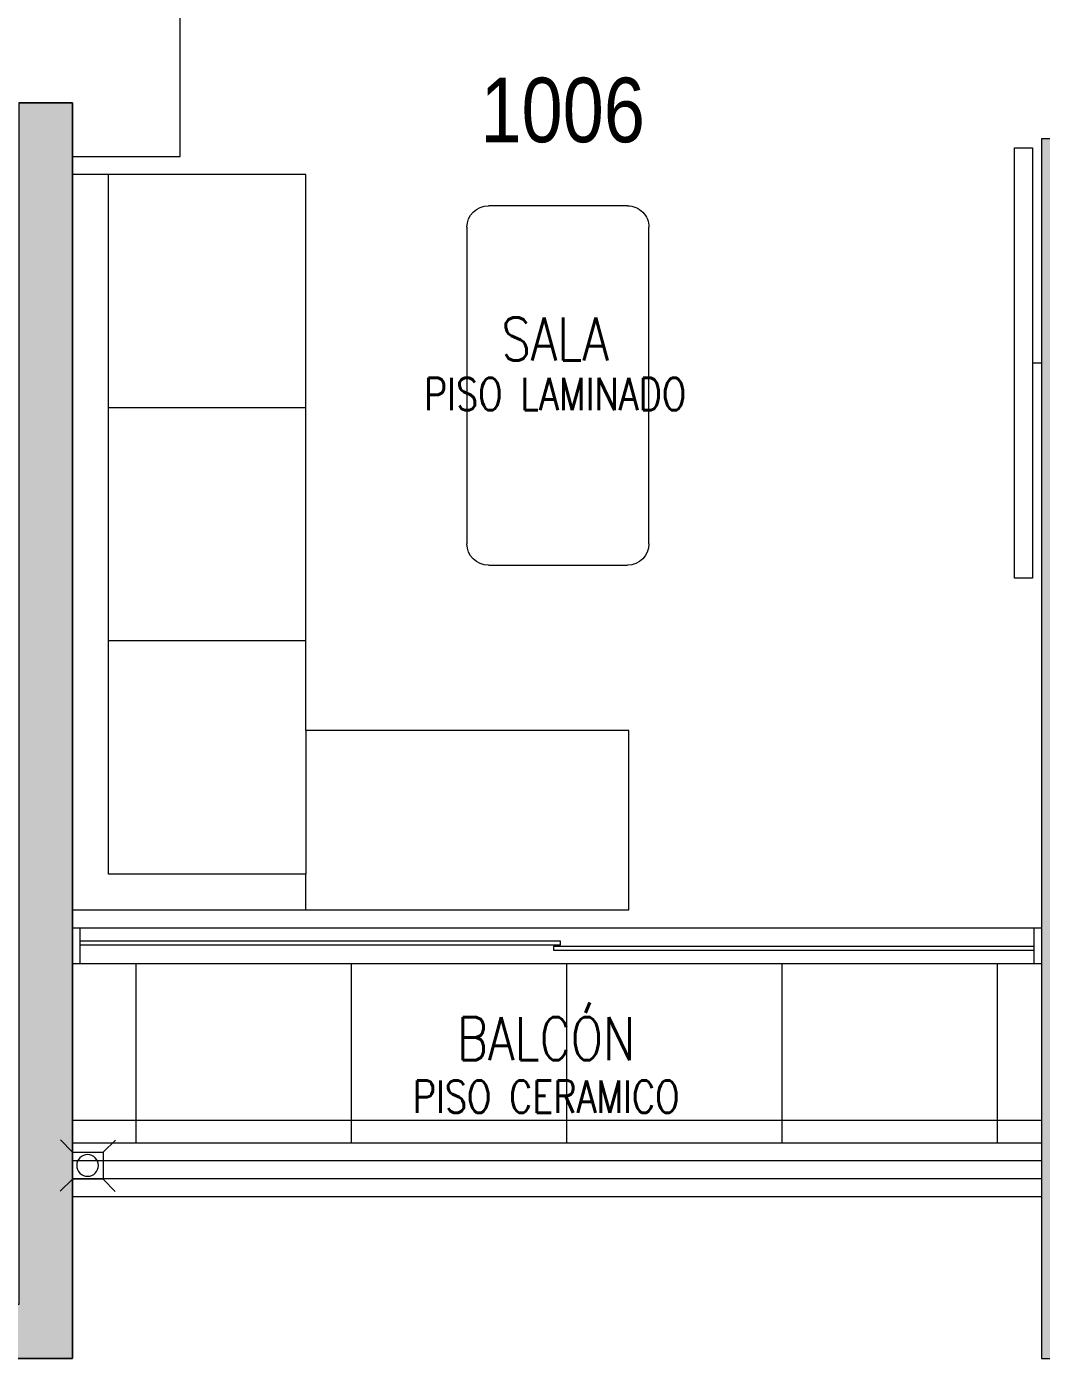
# Model space of a CAD drawing. Header units: millimetres. Extents: x 3738 to 3833, y 1327 to 1657.
# Drawn here: x 3809.694 to 3812.522, y 1431.738 to 1435.45 of the extents above; entities that cross this region are included whole.
import ezdxf
from ezdxf import colors
from ezdxf.entities.mleader import LeaderData, LeaderLine
from ezdxf.enums import TextEntityAlignment as Align
from ezdxf.math import Vec2, Vec3

# ---------------------------------------------------------------- set-up
doc = ezdxf.new("R2010")
doc.units = ezdxf.units.MM
doc.linetypes.add('X-REF_DP_Arquitectura$0$HIDDEN', pattern=[0.375, 0.25, -0.125])
doc.layers.get('0').update_dxf_attribs({"color": 251, "lineweight": 9})
for name, color, linetype, lineweight in [('A-BARANDAS', 251, 'Continuous', 13), ('A-HATCH', 251, 'Continuous', 13), ('A-MOBILIARIO', 251, 'Continuous', 13), ('A-MURO BAJO', 251, 'Continuous', 13), ('A-MUROS', 251, 'Continuous', 13), ('A-NUMERACIONDEP', 251, 'Continuous', 13), ('A-TEXTO-ACABADO PISO', 251, 'Continuous', 13), ('A-TEXTO-AMBIENTE', 251, 'Continuous', 13), ('A_20_Estructuras', 251, 'Continuous', 13), ('A_30_DispositivosSanit', 251, 'Continuous', 13), ('A_50_TextoAmbiente', 251, 'Continuous', 13), ('A_50_Vigas', 251, 'X-REF_DP_Arquitectura$0$HIDDEN', 13), ('A_60_HatchEstructuras', 251, 'Continuous', 13), ('DLP_MOBILIARIO FIJO', 251, 'Continuous', 13)]:
    doc.layers.add(name, color=color, linetype=linetype, lineweight=lineweight)
doc.styles.add('R80', font='ARIALN.TTF', dxfattribs={"height": 2.03})
doc.styles.add('ROMANS', font='romans.shx', dxfattribs={"width": 0.8})

# ---------------------------------------------------------------- blocks, each defined once
blk = doc.blocks.new('EF-TP')
at = {"layer": 'A_60_HatchEstructuras'}
h = blk.add_hatch(color=256, dxfattribs=at)
h.dxf.hatch_style = 1
h.paths.add_polyline_path([(40, -7.9), (39.85, -7.9), (39.85, -8.4), (38.35, -8.4), (38.35, -7.525), (36.55, -7.525), (36.55, -8.475), (36.7, -8.475), (36.7, -7.725), (38.2, -7.725), (38.2, -13.79), (38.35, -13.79), (38.35, -8.6), (40, -8.6)])
h.paths.add_polyline_path([(36.7, -10.625), (36.55, -10.625), (36.55, -13.85), (36.85, -13.85), (36.85, -13.7), (36.7, -13.7)])
h.paths.add_polyline_path([(40, -10.35), (39.85, -10.35), (39.85, -13.7), (39.7, -13.7), (39.7, -13.85), (40, -13.85)])
h = blk.add_hatch(color=256, dxfattribs=at)
h.dxf.hatch_style = 1
h.paths.add_polyline_path([(43.85, -10.45), (42.7, -10.45), (42.7, -13.85), (43.45, -13.85), (43.45, -13.7), (42.85, -13.7), (42.85, -10.6), (43.85, -10.6)])
h.paths.add_polyline_path([(44.8, -10.45), (44.65, -10.45), (44.65, -13.85), (44.8, -13.85)])
h.paths.add_polyline_path([(47.35, -10.45), (45.6, -10.45), (45.6, -10.6), (47.2, -10.6), (47.2, -13.7), (46, -13.7), (46, -13.85), (47.35, -13.85)])
at = {"layer": 'A_20_Estructuras'}
for points in [[(40, -10.35), (39.85, -10.35), (39.85, -13.7), (39.7, -13.7), (39.7, -13.85), (40, -13.85)], [(43.85, -10.45), (42.7, -10.45), (42.7, -13.85), (43.45, -13.85), (43.45, -13.7), (42.85, -13.7), (42.85, -10.6), (43.85, -10.6)]]:
    blk.add_lwpolyline(points, close=True, dxfattribs=at)
at = {"layer": 'A_50_Vigas'}
blk.add_line((42.7, -13.4), (40, -13.4), dxfattribs=at)
blk = doc.blocks.new('_Dot')
at = {"color": 0, "linetype": 'ByBlock', "lineweight": -2}
blk.add_line((-0.5, 0), (-1, 0), dxfattribs=at)
at = {"color": 0, "linetype": 'ByBlock', "const_width": 0.5}
blk.add_lwpolyline([(-0.25, 0, 1), (0.25, 0, 1)], format="xyb", close=True, dxfattribs=at)
blk = doc.blocks.new('TEXTO AMBIENTES PT')
at = {"layer": 'A-TEXTO-ACABADO PISO', "insert": (41.3448, -11.1169, 0), "char_height": 0.09, "attachment_point": 2, "rotation": 360, "style": 'ROMANS'}
blk.add_mtext_dynamic_manual_height_columns('PISO LAMINADO', width=1.034523, gutter_width=12.5, heights=[0], dxfattribs=at)
at = {"layer": 'A-TEXTO-ACABADO PISO', "insert": (41.3198, -13.0754), "char_height": 0.09, "attachment_point": 2, "style": 'ROMANS'}
blk.add_mtext_dynamic_manual_height_columns('PISO CERAMICO', width=1.20225, gutter_width=12.5, heights=[0], dxfattribs=at)
at = {"layer": 'A-TEXTO-AMBIENTE', "style": 'ROMANS', "width": 0.8}
for s, p in [('SALA', (41.3449, -11.068, 0)), ('BALCÓN', (41.32, -13.0186, 0))]:
    blk.add_text(s, height=0.12, dxfattribs=at).set_placement(p, align=Align.CENTER)
blk = doc.blocks.new('MESA CENTRO')
for p, q in [((-0.1937, 0), (0.1937, 0)), ((-0.2537, -0.9421), (-0.2537, -0.06)), ((0.2537, -0.06), (0.2537, -0.9421)), ((0.1937, -1.0021), (-0.1937, -1.0021))]:
    blk.add_line(p, q)
for centre, start, end in [((-0.1937, -0.06), 90, 180), ((0.1937, -0.06), 0, 90), ((-0.1937, -0.9421), 180, 270), ((0.1937, -0.9421), 270, 0)]:
    blk.add_arc(centre, 0.06, start, end)
blk = doc.blocks.new('SOFA SEC')
for p, q in [((0, 0.65), (0.1, 0.65)), ((0.1, 0.65), (0.1, 0.1)), ((0.5, 0.65), (0.1, 0.65)), ((0.75, 0.65), (0.75, 0.1)), ((1.4, 0.65), (1.4, 0.1)), ((0.1, 0.1), (2.05, 0.1))]:
    blk.add_line(p, q)
blk.add_lwpolyline([(0.5, 1.55), (0.5, 0.65), (2.05, 0.65), (2.05, 0), (0, 0), (0, 1.55)], close=True)
blk = doc.blocks.new('A$C67C01FD6')
blk.add_line((0.025, 0), (0, 0))
blk.add_lwpolyline([(0.025, 0.6), (0.075, 0.6), (0.075, -0.6), (0.025, -0.6), (0.025, 0.6)])
blk = doc.blocks.new('DPTO 65')
at = {"layer": 'A-HATCH'}
h = blk.add_hatch(dxfattribs=at)
h.set_pattern_fill('_USER', color=256, scale=0.6, double=1, pattern_type=0)
h.set_pattern_definition([(0, (-6, 6.4), (0, 0.6), []), (90, (-6, 6.4), (-0.6, 4e-17), [])])
h.paths.add_polyline_path([(-8.7, 6.4), (-6, 6.4), (-6, 5.9), (-8.7, 5.9)])
at = {"layer": 'A-BARANDAS', "elevation": 0}
for points in [[(-6, 6.5), (-8.7, 6.5)], [(-6, 6.45), (-8.7, 6.45)]]:
    blk.add_lwpolyline(points, dxfattribs=at)
at = {"layer": 'A-MURO BAJO', "color": 7}
for p, q in [((-6.02, 5.9, 0), (-8.68, 5.9, 0)), ((-8.68, 5.8, 0), (-6.02, 5.8, 0))]:
    blk.add_line(p, q, dxfattribs=at)
at = {"layer": 'A-MURO BAJO'}
for p, q in [((-8.7, 3.65), (-8.4, 3.65)), ((-8.4, 3.65), (-8.4, 2.65))]:
    blk.add_line(p, q, dxfattribs=at)
at = {"layer": 'A-MURO BAJO', "color": 4, "elevation": 0}
for points in [[(-6, 6.55), (-8.7, 6.55)], [(-6, 6.4), (-8.7, 6.4)]]:
    blk.add_lwpolyline(points, dxfattribs=at)
at = {"layer": 'A-MUROS'}
for p, q in [((-9, 7), (-8.7, 7)), ((-8.7, 3.5), (-8.7, 7)), ((-8.85, 3.5), (-8.7, 3.5))]:
    blk.add_line(p, q, dxfattribs=at)
at = {"layer": 'DLP_MOBILIARIO FIJO', "color": 6, "elevation": 0}
for points in [[(-8.7, 5.8), (-8.68, 5.8), (-8.68, 5.9), (-8.7, 5.9)], [(-6.02, 5.8), (-6, 5.8), (-6, 5.9), (-6.02, 5.9)]]:
    blk.add_lwpolyline(points, close=True, dxfattribs=at)
at = {"layer": 'DLP_MOBILIARIO FIJO', "elevation": 0}
for points in [[(-7.34, 5.8375), (-8.68, 5.8375), (-8.68, 5.8475), (-7.34, 5.8475)], [(-7.36, 5.8625), (-6.02, 5.8625), (-6.02, 5.8525), (-7.36, 5.8525)]]:
    blk.add_lwpolyline(points, close=True, dxfattribs=at)
at = {"layer": 'A-MOBILIARIO'}
for name, p, rotation in [('SOFA SEC', (-8.7, 5.75, 0), 269.9995671478981), ('MESA CENTRO', (-7.3473, 4.7891, 0), 359.999977420888)]:
    blk.add_blockref(name, p, dxfattribs=dict(at, rotation=rotation))
at = {"layer": 'A-MOBILIARIO', "xscale": -1}
blk.add_blockref('A$C67C01FD6', (-6, 4.225, 0), dxfattribs=at)
blk = doc.blocks.new('TC_PT')
at = {"xscale": -1, "rotation": 180}
blk.add_blockref('DPTO 65', (50.05, 4.2), dxfattribs=at)
blk = doc.blocks.new('0-sumidero')
for p, q in [((-0.0421, 0.0382), (-0.0763, 0.0724)), ((0.0435, 0.0382), (-0.0421, 0.0382)), ((-0.0421, 0.0382), (-0.0421, -0.0369)), ((0.0435, 0.0382), (0.0777, 0.0724)), ((0.0435, -0.0369), (0.0435, 0.0382)), ((-0.0421, -0.0369), (-0.0763, -0.0711)), ((-0.0421, -0.0369), (0.0435, -0.0369)), ((0.0435, -0.0369), (0.0777, -0.0711))]:
    blk.add_line(p, q)
blk.add_circle((0, 0), 0.0303)
blk = doc.blocks.new('sum')
at = {"layer": 'A_30_DispositivosSanit', "rotation": 45.00000007321594}
blk.add_blockref('0-sumidero', (0, 0), dxfattribs=at)
blk = doc.blocks.new('IS-pluviales_26.03.2025')
at = {"layer": 'A_30_DispositivosSanit', "xscale": -1, "rotation": 224.5785498058031}
blk.add_blockref('sum', (-7.3073, -63.2628, 0), dxfattribs=at)
blk = doc.blocks.new('areas-TE')
at = {"layer": 'A-NUMERACIONDEP'}
ml = blk.add_multileader_mtext('Standard', dxfattribs=at)
ml.set_content('1006', color=256, style='R80')
ml.set_leader_properties(color=256)
ml.set_arrow_properties(name='DOT')
ml.build(insert=Vec2(0, 0))
ml.multileader.update_dxf_attribs({"leader_type": 0, "has_text_frame": 1, "text_left_attachment_type": 2, "text_right_attachment_type": 2, "dogleg_length": 0.36, "arrow_head_size": 0.06, "scale": 0.06})
ctx = ml.context
ctx.base_point, ctx.scale, ctx.char_height, ctx.arrow_head_size, ctx.landing_gap_size, ctx.plane_origin = Vec3(41.0924, -60.3718), 0.06, 0.18, 0.06, 0.06, Vec3(39.8761, -60.3762)
ctx.left_attachment, ctx.right_attachment, ctx.text_align_type = 2, 2, 1
notes = []
notes.append((ctx, [(0, (1, 1, 0), (41.7309, -60.3718), (-1, 0), 0.0917, [(0, [(42.0174, -60.0229)], 0, [])])]))
ctx.mtext.insert, ctx.mtext.width, ctx.mtext.alignment, ctx.mtext.flow_direction = Vec3(41.3658, -60.2799), 0.461923, 2, 5
for ctx, leaders in notes:
    for number, flags, end, landing, length, lines in leaders:
        leader = LeaderData()
        leader.index, (leader.has_last_leader_line, leader.has_dogleg_vector, leader.attachment_direction) = number, flags
        leader.last_leader_point, leader.dogleg_vector, leader.dogleg_length = Vec3(end), Vec3(landing), length
        for number, points, colour, breaks in lines:
            line = LeaderLine()
            line.index, line.vertices, line.color, line.breaks = number, Vec3.list(points), colors.encode_raw_color(colour), breaks
            leader.lines.append(line)
        ctx.leaders.append(leader)

msp = doc.modelspace()

# ---------------------------------------------------------------- block references
for name, p in [('areas-TE', (3769.8221, 1495.5879)), ('EF-TP', (3769.8221, 1445.5876))]:
    msp.add_blockref(name, p)
at = {"layer": 'A_50_TextoAmbiente'}
msp.add_blockref('TEXTO AMBIENTES PT', (3769.8221, 1445.5879), dxfattribs=at)

# ---------------------------------------------------------------- next in the draw order: block references
msp.add_blockref('TC_PT', (3768.4721, 1434.5379))

# ---------------------------------------------------------------- next in the draw order: block references
at = {"layer": 'A_30_DispositivosSanit'}
msp.add_blockref('IS-pluviales_26.03.2025', (3817.1711, 1495.5383, 0), dxfattribs=at)

doc.saveas('drawing.dxf')
